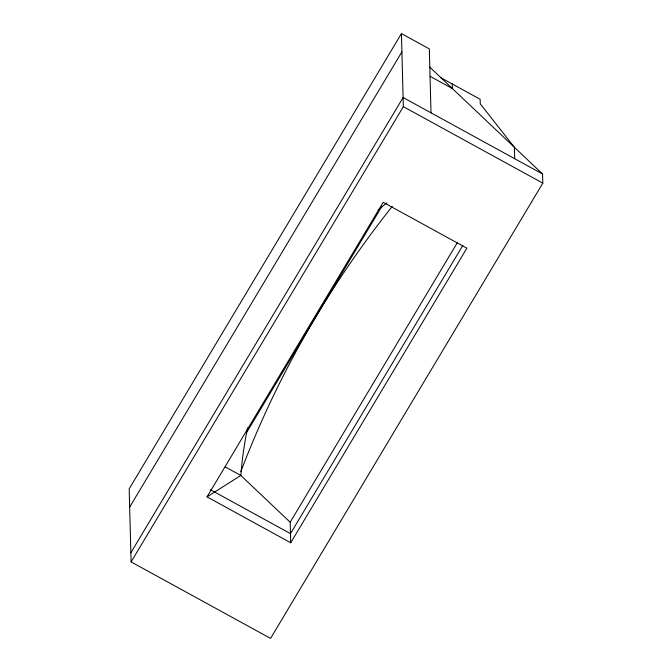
<?xml version="1.0" encoding="UTF-8"?>
<svg xmlns="http://www.w3.org/2000/svg" width="672" height="672" viewBox="0 0 672 672"><rect width="100%" height="100%" fill="white"/><g stroke="black" fill="none" stroke-linecap="round" stroke-linejoin="round"><path stroke-width="1.01" d="M431.004 112.82L429.324 48.896L401.436 33.6L129.184 488.855L131.099 561.918L270.564 638.4L542.816 183.145L542.573 174.006L429.803 67.158M129.662 507.125L401.915 51.862M130.864 552.779L403.108 97.524L542.573 174.006M131.099 561.918L403.351 106.655L401.436 33.6M207.035 496.868L383.2 202.297L466.88 248.186L290.716 542.766L207.035 496.868L240.828 475.457A409.475 392.608 -1.5 0 1 247.59 427.879M247.002 431.945L381.755 206.59M290.716 542.766L290.178 522.22L457.178 242.953M462.865 245.356L290.48 533.635L210.286 489.653M441.084 77.843L480.136 99.263L480.253 103.824L514.382 147.294L514.685 158.71M430.046 76.297L452.357 88.528L452.239 83.966M403.351 106.655L542.816 183.145M225.238 466.906L240.828 475.457L290.178 522.22M378.067 210.109A409.475 392.608 -1.5 0 1 386.845 202.868M240.895 471.5A1045.346 1002.296 -1.5 0 1 392.263 206.388"/></g></svg>
